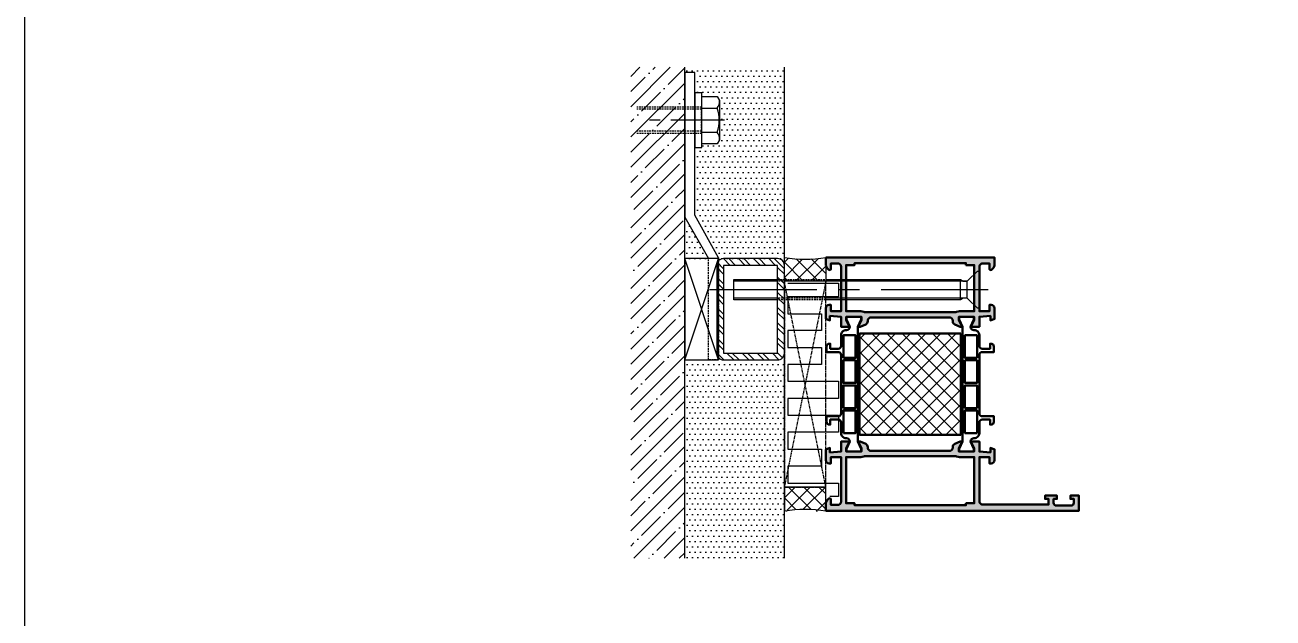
# Model space of a CAD drawing. Header units: millimetres. Extents: x -1598 to 10110, y -2803 to 662.
# Drawn here: x 1402.4 to 1772.3, y 4.5 to 180.3 of the extents above; entities that cross this region are included whole.
import ezdxf

# ---------------------------------------------------------------- set-up
doc = ezdxf.new("R2010")
doc.units = ezdxf.units.MM
doc.linetypes.add('CENTER', pattern=[50.8, 31.75, -6.35, 6.35, -6.35])
doc.linetypes.add('VERDECKT', pattern=[0.75, 0.5, -0.25])
for name, color, linetype, lineweight in [('AM_S', 80, 'Continuous', 50), ('AM_SP', 3, 'Continuous', 50), ('Docu-AM_8', 1, 'Continuous', 25)]:
    doc.layers.add(name, color=color, linetype=linetype, lineweight=lineweight)
doc.layers.add('BOUND_EXT', color=30, linetype='Continuous', plot=False)
for name, color, linetype in [('CENT_25', 3, 'CENTER'), ('CONST25', 3, 'Continuous'), ('CONST35', 3, 'Continuous'), ('HIDE_25', 3, 'VERDECKT')]:
    doc.layers.add(name, color=color, linetype=linetype)

# ---------------------------------------------------------------- blocks, each defined once
blk = doc.blocks.new('B-4090113_docu_wos')
at = {"layer": 'Docu-AM_8'}
h = blk.add_hatch(dxfattribs=at)
h.set_pattern_fill('ANSI37', color=256, style=0)
h.paths.add_polyline_path([(30, 30), (0, 30), (0, 0), (30, 0)])
at = {"layer": 'AM_S'}
blk.add_lwpolyline([(30, 30), (0, 30), (0, 0), (30, 0), (30, 30)], close=True, dxfattribs=at)
blk = doc.blocks.new('B-1910148_docu_wos')
at = {"layer": 'Docu-AM_8'}
h = blk.add_hatch(color=256, dxfattribs=at)
edge = h.paths.add_edge_path()
edge.add_line((20.5, 39.8), (20.5, 40.5))
edge.add_line((20.5, 40.5), (18.3, 39.5))
edge.add_line((18.3, 39.5), (17.5, 39.5))
edge.add_line((17.5, 39.5), (17.5, 43.9))
edge.add_line((17.5, 43.9), (18.3, 43.9))
edge.add_line((18.3, 43.9), (20.5, 42.9))
edge.add_line((20.5, 42.9), (20.5, 45.5))
edge.add_line((20.5, 45.5), (17.5, 45.5))
edge.add_line((17.5, 45.5), (17.28, 48.8))
edge.add_line((17.28, 48.8), (18.59, 48.8))
edge.add_line((18.59, 48.8), (18.15, 50))
edge.add_line((18.15, 50), (15, 50))
edge.add_arc((15, 49), 1, 90, 180)
edge.add_line((14, 49), (14, 48.5))
edge.add_line((14, 48.5), (15.9, 48.5))
edge.add_line((15.9, 48.5), (15.9, 45.5))
edge.add_line((15.9, 45.5), (2.8, 45.5))
edge.add_arc((2.8, 46.5), 1, 180, 270, ccw=False)
edge.add_line((1.8, 46.5), (1.8, 66))
edge.add_line((1.8, 66), (3.5, 66))
edge.add_line((3.5, 66), (3.5, 65))
edge.add_line((3.5, 65), (4.5, 65))
edge.add_line((4.5, 65), (4.5, 68.5))
edge.add_line((4.5, 68.5), (3.5, 68.5))
edge.add_line((3.5, 68.5), (3.5, 67.5))
edge.add_line((3.5, 67.5), (2.3, 67.5))
edge.add_arc((2.3, 68.3), 0.8, 180, 270, ccw=False)
edge.add_line((1.5, 68.3), (1.5, 72.7))
edge.add_arc((2.3, 72.7), 0.8, 90, 180, ccw=False)
edge.add_line((2.3, 73.5), (3.5, 73.5))
edge.add_line((3.5, 73.5), (3.5, 72.5))
edge.add_line((3.5, 72.5), (4.5, 72.5))
edge.add_line((4.5, 72.5), (4.5, 75))
edge.add_line((4.5, 75), (0, 75))
edge.add_line((0, 75), (0, 0))
edge.add_line((0, 0), (1.9, 0))
edge.add_arc((1.9, 2), 2, 270, 315)
edge.add_line((3.31, 0.59), (3.71, 0.99))
edge.add_line((3.71, 0.99), (3.5, 1.5))
edge.add_line((3.5, 1.5), (1.7, 1.5))
edge.add_line((1.7, 1.5), (1.7, 3.5))
edge.add_arc((2.7, 3.5), 1, 90, 180, ccw=False)
edge.add_line((2.7, 4.5), (15.9, 4.5))
edge.add_line((15.9, 4.5), (15.9, 1.5))
edge.add_line((15.9, 1.5), (14, 1.5))
edge.add_line((14, 1.5), (14, 1))
edge.add_arc((15, 1), 1, 180, 270)
edge.add_line((15, 0), (18.15, 0))
edge.add_line((18.15, 0), (18.59, 1.2))
edge.add_line((18.59, 1.2), (17.28, 1.2))
edge.add_line((17.28, 1.2), (17.5, 4.5))
edge.add_line((17.5, 4.5), (20.5, 4.5))
edge.add_line((20.5, 4.5), (20.5, 7.1))
edge.add_line((20.5, 7.1), (18.3, 6.1))
edge.add_line((18.3, 6.1), (17.5, 6.1))
edge.add_line((17.5, 6.1), (17.5, 10.5))
edge.add_line((17.5, 10.5), (18.3, 10.5))
edge.add_line((18.3, 10.5), (20.5, 9.5))
edge.add_line((20.5, 9.5), (20.5, 10.2))
edge.add_line((20.5, 10.2), (19.77, 11.81))
edge.add_arc((18.86, 11.4), 1, 24.444, 90)
edge.add_line((18.86, 12.4), (18.7, 12.4))
edge.add_arc((18.7, 13.4), 1, 180, 270, ccw=False)
edge.add_line((17.7, 13.4), (17.7, 36.6))
edge.add_arc((18.7, 36.6), 1, 90, 180, ccw=False)
edge.add_line((18.7, 37.6), (18.86, 37.6))
edge.add_arc((18.86, 38.6), 1, 270, 335.556)
edge.add_line((19.77, 38.19), (20.5, 39.8))
edge = h.paths.add_edge_path(flags=16)
edge.add_line((2.2, 41.5), (1.6, 41.5))
edge.add_line((1.6, 41.5), (1.6, 8.5))
edge.add_line((1.6, 8.5), (2.2, 8.5))
edge.add_line((2.2, 8.5), (2.2, 6))
edge.add_line((2.2, 6), (15.9, 6))
edge.add_line((15.9, 6), (15.9, 10.35))
edge.add_arc((17.95, 10.35), 2.05, 154.3744, 180, ccw=False)
edge.add_arc((15.2, 11.67), 1, 334.3744, 360)
edge.add_line((16.2, 11.67), (16.2, 38.33))
edge.add_arc((15.2, 38.33), 1, 0, 25.6256)
edge.add_arc((17.95, 39.65), 2.05, 180, 205.6256, ccw=False)
edge.add_line((15.9, 39.65), (15.9, 44))
edge.add_line((15.9, 44), (2.2, 44))
edge.add_line((2.2, 44), (2.2, 41.5))
h = blk.add_hatch(color=256, dxfattribs=at)
edge = h.paths.add_edge_path()
edge.add_line((54.5, 39.8), (54.5, 40.5))
edge.add_line((54.5, 40.5), (56.7, 39.5))
edge.add_line((56.7, 39.5), (57.5, 39.5))
edge.add_line((57.5, 39.5), (57.5, 43.9))
edge.add_line((57.5, 43.9), (56.7, 43.9))
edge.add_line((56.7, 43.9), (54.5, 42.9))
edge.add_line((54.5, 42.9), (54.5, 45.5))
edge.add_line((54.5, 45.5), (57.5, 45.5))
edge.add_line((57.5, 45.5), (57.72, 48.8))
edge.add_line((57.72, 48.8), (56.41, 48.8))
edge.add_line((56.41, 48.8), (56.85, 50))
edge.add_line((56.85, 50), (60, 50))
edge.add_arc((60, 49), 1, 0, 90, ccw=False)
edge.add_line((61, 49), (61, 48.5))
edge.add_line((61, 48.5), (59.1, 48.5))
edge.add_line((59.1, 48.5), (59.1, 45.5))
edge.add_line((59.1, 45.5), (72.3, 45.5))
edge.add_arc((72.3, 46.5), 1, 270, 360)
edge.add_line((73.3, 46.5), (73.3, 48.5))
edge.add_line((73.3, 48.5), (71.5, 48.5))
edge.add_line((71.5, 48.5), (71.29, 49.01))
edge.add_line((71.29, 49.01), (71.69, 49.41))
edge.add_arc((73.1, 48), 2, 90, 135, ccw=False)
edge.add_line((73.1, 50), (75, 50))
edge.add_line((75, 50), (75, 0))
edge.add_line((75, 0), (73.1, 0))
edge.add_arc((73.1, 2), 2, 225, 270, ccw=False)
edge.add_line((71.69, 0.59), (71.29, 0.99))
edge.add_line((71.29, 0.99), (71.5, 1.5))
edge.add_line((71.5, 1.5), (73.3, 1.5))
edge.add_line((73.3, 1.5), (73.3, 3.5))
edge.add_arc((72.3, 3.5), 1, 0, 90)
edge.add_line((72.3, 4.5), (59.1, 4.5))
edge.add_line((59.1, 4.5), (59.1, 1.5))
edge.add_line((59.1, 1.5), (61, 1.5))
edge.add_line((61, 1.5), (61, 1))
edge.add_arc((60, 1), 1, -90, 0, ccw=False)
edge.add_line((60, 0), (56.85, 0))
edge.add_line((56.85, 0), (56.41, 1.2))
edge.add_line((56.41, 1.2), (57.72, 1.2))
edge.add_line((57.72, 1.2), (57.5, 4.5))
edge.add_line((57.5, 4.5), (54.5, 4.5))
edge.add_line((54.5, 4.5), (54.5, 7.1))
edge.add_line((54.5, 7.1), (56.7, 6.1))
edge.add_line((56.7, 6.1), (57.5, 6.1))
edge.add_line((57.5, 6.1), (57.5, 10.5))
edge.add_line((57.5, 10.5), (56.7, 10.5))
edge.add_line((56.7, 10.5), (54.5, 9.5))
edge.add_line((54.5, 9.5), (54.5, 10.2))
edge.add_line((54.5, 10.2), (55.23, 11.81))
edge.add_arc((56.14, 11.4), 1, 90, 155.556, ccw=False)
edge.add_line((56.14, 12.4), (56.3, 12.4))
edge.add_arc((56.3, 13.4), 1, 270, 360)
edge.add_line((57.3, 13.4), (57.3, 36.6))
edge.add_arc((56.3, 36.6), 1, 0, 90)
edge.add_line((56.3, 37.6), (56.14, 37.6))
edge.add_arc((56.14, 38.6), 1, 204.444, 270, ccw=False)
edge.add_line((55.23, 38.19), (54.5, 39.8))
edge = h.paths.add_edge_path(flags=16)
edge.add_line((72.8, 41.5), (73.4, 41.5))
edge.add_line((73.4, 41.5), (73.4, 8.5))
edge.add_line((73.4, 8.5), (72.8, 8.5))
edge.add_line((72.8, 8.5), (72.8, 6))
edge.add_line((72.8, 6), (59.1, 6))
edge.add_line((59.1, 6), (59.1, 10.35))
edge.add_arc((57.05, 10.35), 2.05, 0, 25.6256)
edge.add_arc((59.8, 11.67), 1, 180, 205.6256, ccw=False)
edge.add_line((58.8, 11.67), (58.8, 38.33))
edge.add_arc((59.8, 38.33), 1, 154.3744, 180, ccw=False)
edge.add_arc((57.05, 39.65), 2.05, 334.3744, 360)
edge.add_line((59.1, 39.65), (59.1, 44))
edge.add_line((59.1, 44), (72.8, 44))
edge.add_line((72.8, 44), (72.8, 41.5))
at = {"layer": 'AM_S'}
for points in [[(20.5, 39.8), (20.5, 40.5), (18.3, 39.5), (17.5, 39.5), (17.5, 43.9), (18.3, 43.9), (20.5, 42.9), (20.5, 45.5), (17.5, 45.5), (17.28, 48.8), (18.59, 48.8), (18.15, 50), (15, 50, 0.414214), (14, 49), (14, 48.5), (15.9, 48.5), (15.9, 45.5), (2.8, 45.5, -0.414214), (1.8, 46.5), (1.8, 66), (3.5, 66), (3.5, 65), (4.5, 65), (4.5, 68.5), (3.5, 68.5), (3.5, 67.5), (2.3, 67.5, -0.414214), (1.5, 68.3), (1.5, 72.7, -0.414214), (2.3, 73.5), (3.5, 73.5), (3.5, 72.5), (4.5, 72.5), (4.5, 75), (0, 75), (0, 0), (1.9, 0, 0.198912), (3.31, 0.59), (3.71, 0.99), (3.5, 1.5), (1.7, 1.5), (1.7, 3.5, -0.414214), (2.7, 4.5), (15.9, 4.5), (15.9, 1.5), (14, 1.5), (14, 1, 0.414214), (15, 0), (18.15, 0), (18.59, 1.2), (17.28, 1.2), (17.5, 4.5), (20.5, 4.5), (20.5, 7.1), (18.3, 6.1), (17.5, 6.1), (17.5, 10.5), (18.3, 10.5), (20.5, 9.5), (20.5, 10.2), (19.77, 11.81, 0.294108), (18.86, 12.4), (18.7, 12.4, -0.414214), (17.7, 13.4), (17.7, 36.6, -0.414214), (18.7, 37.6), (18.86, 37.6, 0.294108), (19.77, 38.19), (20.5, 39.8)], [(54.5, 39.8), (54.5, 40.5), (56.7, 39.5), (57.5, 39.5), (57.5, 43.9), (56.7, 43.9), (54.5, 42.9), (54.5, 45.5), (57.5, 45.5), (57.72, 48.8), (56.41, 48.8), (56.85, 50), (60, 50, -0.414214), (61, 49), (61, 48.5), (59.1, 48.5), (59.1, 45.5), (72.3, 45.5, 0.414214), (73.3, 46.5), (73.3, 48.5), (71.5, 48.5), (71.29, 49.01), (71.69, 49.41, -0.198912), (73.1, 50), (75, 50), (75, 0), (73.1, 0, -0.198912), (71.69, 0.59), (71.29, 0.99), (71.5, 1.5), (73.3, 1.5), (73.3, 3.5, 0.414214), (72.3, 4.5), (59.1, 4.5), (59.1, 1.5), (61, 1.5), (61, 1, -0.414214), (60, 0), (56.85, 0), (56.41, 1.2), (57.72, 1.2), (57.5, 4.5), (54.5, 4.5), (54.5, 7.1), (56.7, 6.1), (57.5, 6.1), (57.5, 10.5), (56.7, 10.5), (54.5, 9.5), (54.5, 10.2), (55.23, 11.81, -0.294108), (56.14, 12.4), (56.3, 12.4, 0.414214), (57.3, 13.4), (57.3, 36.6, 0.414214), (56.3, 37.6), (56.14, 37.6, -0.294108), (55.23, 38.19), (54.5, 39.8)], [(2.2, 41.5), (1.6, 41.5), (1.6, 8.5), (2.2, 8.5), (2.2, 6), (15.9, 6), (15.9, 10.35, -0.112281), (16.1, 11.24, 0.112281), (16.2, 11.67), (16.2, 38.33, 0.112281), (16.1, 38.76, -0.112281), (15.9, 39.65), (15.9, 44), (2.2, 44), (2.2, 41.5)], [(72.8, 41.5), (73.4, 41.5), (73.4, 8.5), (72.8, 8.5), (72.8, 6), (59.1, 6), (59.1, 10.35, 0.112281), (58.9, 11.24, -0.112281), (58.8, 11.67), (58.8, 38.33, -0.112281), (58.9, 38.76, 0.112281), (59.1, 39.65), (59.1, 44), (72.8, 44), (72.8, 41.5)]]:
    blk.add_lwpolyline(points, format="xyb", close=True, dxfattribs=at)
at = {"layer": 'AM_SP'}
for points in [[(54.5, 42.9), (54.5, 42.95), (56.5, 43.95), (57.5, 43.95), (57.5, 39.45), (56.5, 39.45), (54.5, 40.45), (54.5, 40.5), (20.5, 40.5), (20.5, 40.45), (18.5, 39.45), (17.5, 39.45), (17.5, 43.95), (18.5, 43.95), (20.5, 42.95), (20.5, 42.9, 0.414214), (21.5, 43.9), (21.5, 44, -0.414214), (23, 45.5), (26.2, 45.5, 0.414214), (27, 46.3), (27, 48.7), (25.5, 48.7), (25.5, 49, -0.414214), (26.3, 49.8), (28, 49.8), (28, 46.3, 0.414214), (28.8, 45.5), (46.2, 45.5, 0.414214), (47, 46.3), (47, 49.8), (48.7, 49.8, -0.414214), (49.5, 49), (49.5, 48.7), (48, 48.7), (48, 46.3, 0.414214), (48.8, 45.5), (52, 45.5, -0.414214), (53.5, 44), (53.5, 43.9, 0.414214), (54.5, 42.9)], [(54.5, 7.1), (54.5, 7.05), (56.5, 6.05), (57.5, 6.05), (57.5, 10.55), (56.5, 10.55), (54.5, 9.55), (54.5, 9.5), (20.5, 9.5), (20.5, 9.55), (18.5, 10.55), (17.5, 10.55), (17.5, 6.05), (18.5, 6.05), (20.5, 7.05), (20.5, 7.1, -0.414214), (21.5, 6.1), (21.5, 6, 0.414214), (23, 4.5), (26.2, 4.5, -0.414214), (27, 3.7), (27, 1.3), (25.5, 1.3), (25.5, 1, 0.414214), (26.3, 0.2), (28, 0.2), (28, 3.7, -0.414214), (28.8, 4.5), (46.2, 4.5, -0.414214), (47, 3.7), (47, 0.2), (48.7, 0.2, 0.414214), (49.5, 1), (49.5, 1.3), (48, 1.3), (48, 3.7, -0.414214), (48.8, 4.5), (52, 4.5, 0.414214), (53.5, 6), (53.5, 6.1, -0.414214), (54.5, 7.1)]]:
    blk.add_lwpolyline(points, format="xyb", close=True, dxfattribs=at)
for points in [[(23, 44.8), (29.7, 44.8), (29.7, 41.2), (23, 41.2), (23, 44.8)], [(30.4, 44.8), (37.15, 44.8), (37.15, 41.2), (30.4, 41.2), (30.4, 44.8)], [(44.6, 41.2), (37.85, 41.2), (37.85, 44.8), (44.6, 44.8), (44.6, 41.2)], [(45.3, 44.8), (52, 44.8), (52, 41.2), (45.3, 41.2), (45.3, 44.8)], [(23, 5.2), (29.7, 5.2), (29.7, 8.8), (23, 8.8), (23, 5.2)], [(30.4, 5.2), (37.15, 5.2), (37.15, 8.8), (30.4, 8.8), (30.4, 5.2)], [(44.6, 8.8), (37.85, 8.8), (37.85, 5.2), (44.6, 5.2), (44.6, 8.8)], [(45.3, 5.2), (52, 5.2), (52, 8.8), (45.3, 8.8), (45.3, 5.2)]]:
    blk.add_lwpolyline(points, close=True, dxfattribs=at)

msp = doc.modelspace()

# ---------------------------------------------------------------- hatches: boundary and pattern name
at = {"layer": 'CONST25'}
h = msp.add_hatch(dxfattribs=at)
h.set_pattern_fill('ANSI35', color=256, style=0)
h.set_pattern_definition([(45, (1539.084, -353.763), (-4.49013, 4.49013), []), (45, (1543.5744, -353.763), (-4.49013, 4.49013), [7.9375, -1.5875, 0, -1.5875])])
h.paths.add_polyline_path([(1581.944299, 167.736769), (1581.944299, 22.236769), (1597.934743, 22.236769), (1597.934743, 167.736769)])
h = msp.add_hatch(dxfattribs=at)
h.set_pattern_fill('DOTS', color=256, style=0)
h.set_pattern_definition([(0, (1549.335, -357.1953), (0.79375, 1.5875), [0, -1.5875])])
h.paths.add_polyline_path([(1627.434743, 145.431013), (1627.434743, 167.736769), (1597.934743, 167.736769), (1597.934743, 166.178394), (1600.934743, 166.178394), (1600.934743, 160.203394), (1603.014743, 160.203394), (1603.014743, 159.098394), (1607.536953, 159.098394), (1608.234969, 157.889394, -0.0232441891), (1608.234969, 157.571178), (1608.234969, 146.585611, -0.0232441891), (1608.234969, 146.267394), (1607.536953, 145.058394), (1603.014743, 145.058394), (1603.014743, 143.953394), (1600.934743, 143.953394), (1600.934743, 123.88393), (1607.934743, 111.314743), (1607.934743, 110.35467, -0.215250437), (1609.434743, 111.031794), (1619.294118, 111.031794)])
h.paths.add_polyline_path([(1627.434743, 145.431013), (1619.294118, 111.031794), (1625.434743, 111.031794, -0.4142135624), (1627.434743, 109.031794)])
h.paths.add_polyline_path([(1597.934743, 123.30275), (1597.934743, 111.031794), (1604.934743, 111.031794)])
h = msp.add_hatch(dxfattribs=at)
h.set_pattern_fill('STEEL', color=256, angle=90, style=0)
h.set_pattern_definition([(135, (1549.335, -357.1953), (-2.245064, -2.245064), []), (135, (1547.7475, -357.1953), (-2.245064, -2.245064), [])])
h.paths.add_polyline_path([(1625.434743, 83.031794), (1625.434743, 109.031794), (1609.434743, 109.031794), (1609.434743, 83.031794)], flags=16)
edge = h.paths.add_edge_path()
edge.add_arc((1625.434743, 83.031794), 2, 270, 360)
edge.add_line((1627.434743, 83.031794), (1627.434743, 109.031794))
edge.add_arc((1625.434743, 109.031794), 2, 0, 90)
edge.add_line((1625.434743, 111.031794), (1609.434743, 111.031794))
edge.add_arc((1609.434743, 109.031794), 2, 90, 180)
edge.add_line((1607.434743, 109.031794), (1607.434743, 83.031794))
edge.add_arc((1609.434743, 83.031794), 2, 180, 270)
edge.add_line((1609.434743, 81.031794), (1625.434743, 81.031794))
h = msp.add_hatch(dxfattribs=at)
h.set_pattern_fill('ANSI37', color=256, style=0)
h.set_pattern_definition([(45, (1553.335, -386.1953), (-2.245064, 2.245064), []), (135, (1553.335, -386.1953), (-2.245064, -2.245064), [])])
edge = h.paths.add_edge_path()
edge.add_line((1627.434743, 104.331794), (1627.434743, 111.331794))
edge.add_arc((1633.584966, 154.618344), 43.721284, 261.91344784, 278.08655216)
edge.add_line((1639.735189, 111.331794), (1639.735189, 104.331794))
edge.add_line((1639.735189, 104.331794), (1627.434743, 104.331794))
h = msp.add_hatch(dxfattribs=at)
h.set_pattern_fill('DOTS', color=256, style=0)
h.set_pattern_definition([(0, (1539.0843, -353.7632), (0.79375, 1.5875), [0, -1.5875])])
h.paths.add_polyline_path([(1627.434743, 22.236769), (1627.434743, 81.031794), (1597.934743, 81.031794), (1597.934743, 22.236769)])
h = msp.add_hatch(dxfattribs=at)
h.set_pattern_fill('ANSI37', color=256, style=0)
h.set_pattern_definition([(45, (1553.335, -384.1953), (-2.245064, 2.245064), []), (135, (1553.335, -384.1953), (-2.245064, -2.245064), [])])
edge = h.paths.add_edge_path()
edge.add_line((1627.434743, 43.331794), (1627.434743, 36.331794))
edge.add_arc((1633.584521, -6.949452), 43.71597, 81.91304754, 98.08695246, ccw=False)
edge.add_line((1639.734299, 36.331794), (1639.734299, 43.331794))
edge.add_line((1639.734299, 43.331794), (1627.434743, 43.331794))

# ---------------------------------------------------------------- linework, layer by layer
at = {"layer": 'BOUND_EXT'}
msp.add_lwpolyline([(1402.374932, 525.856903), (4109.571931, 525.856903), (4109.571931, -1757.145509), (1402.374932, -1757.145509)], close=True, dxfattribs=at)
at = {"layer": 'CENT_25'}
msp.add_line((1687.834299, 101.831794), (1603.834299, 101.831794), dxfattribs=at)
at = {"layer": 'CENT_25', "ltscale": 0.5}
msp.add_lwpolyline([(1609.663836, 152.078394), (1585.335001, 152.078394)], dxfattribs=at)
at = {"layer": 'CONST25'}
for p, q in [((1625.434743, 104.331794), (1612.434297, 104.331794)), ((1681.634299, 104.331794), (1639.73478, 104.331564)), ((1625.434743, 99.331794), (1612.434297, 99.331794)), ((1681.634299, 99.331794), (1639.734709, 99.331855))]:
    msp.add_line(p, q, dxfattribs=at)
msp.add_lwpolyline([(1639.734787, 104.831732), (1679.634299, 104.831794), (1680.434299, 104.331794), (1681.385771, 104.331794, 0.1989123674), (1681.810035, 104.50753), (1684.634299, 107.331794), (1685.234299, 107.331794), (1685.234299, 96.331794), (1684.634299, 96.331794), (1681.810035, 99.156058, 0.1989123674), (1681.385771, 99.331794), (1680.434299, 99.331794), (1679.634299, 98.831794), (1639.734702, 98.831732)], format="xyb", dxfattribs=at)
for points in [[(1679.634299, 98.831794), (1679.634299, 104.831794)], [(1681.634299, 99.277902), (1681.634299, 104.385686)]]:
    msp.add_lwpolyline(points, dxfattribs=at)
at = {"layer": 'CONST35'}
for points in [[(1597.934743, 22.236769), (1597.934743, 167.736769)], [(1627.434743, 22.236769), (1627.434743, 167.736769)], [(1607.934743, 111.314743), (1600.934743, 123.88393), (1600.934743, 166.178394), (1597.934743, 166.178394), (1597.934743, 123.30275), (1604.934743, 111.031794)], [(1603.014743, 155.653394), (1607.536953, 155.653394)], [(1603.014743, 148.503394), (1607.536953, 148.503394)], [(1597.934743, 81.031794), (1607.934743, 111.031794)], [(1607.934743, 81.031794), (1597.934743, 111.031794)], [(1625.434743, 98.831794), (1612.434297, 98.831794), (1612.434297, 104.831794), (1625.434743, 104.831794)], [(1628.435189, 103.80103), (1628.435189, 103.80103), (1643.535189, 103.80103), (1643.535189, 99.70103), (1628.435189, 99.70103), (1628.435189, 94.70103), (1638.435189, 94.70103), (1638.435189, 89.70103), (1628.435189, 89.70103), (1628.435189, 84.70103), (1638.435189, 84.70103), (1638.435189, 79.70103), (1628.435189, 79.70103), (1628.435189, 74.70103), (1643.535189, 74.70103), (1643.535189, 69.60103), (1628.435189, 69.60103), (1628.435189, 64.60103), (1643.535189, 64.60103), (1643.535189, 59.60103), (1628.435189, 59.60103), (1628.435189, 54.60103), (1638.435189, 54.60103), (1638.435189, 49.50103), (1628.435189, 49.50103), (1628.435189, 44.50103), (1643.535189, 44.50103), (1643.535189, 40.50103), (1640.90619, 40.50103), (1640.90619, 40.50103)]]:
    msp.add_lwpolyline(points, dxfattribs=at)
for points in [[(1600.934743, 143.953394), (1603.014743, 143.953394), (1603.014743, 160.203394), (1600.934743, 160.203394)], [(1603.014743, 159.098394), (1607.536953, 159.098394), (1608.234969, 157.889394), (1608.234969, 146.267394), (1607.536953, 145.058394), (1603.014743, 145.058394)], [(1607.934743, 81.031794), (1607.934743, 111.031794), (1597.934743, 111.031794), (1597.934743, 81.031794)], [(1625.434743, 83.031794), (1625.434743, 109.031794), (1609.434743, 109.031794), (1609.434743, 83.031794)]]:
    msp.add_lwpolyline(points, close=True, dxfattribs=at)
for points in [[(1625.434743, 81.031794, 0.4142135624), (1627.434743, 83.031794), (1627.434743, 109.031794, 0.4142135624), (1625.434743, 111.031794), (1609.434743, 111.031794, 0.4142135624), (1607.434743, 109.031794), (1607.434743, 83.031794, 0.4142135624), (1609.434743, 81.031794)], [(1627.434743, 104.331794), (1627.434743, 111.331794, 0.0706858555), (1639.735189, 111.331794), (1639.735189, 104.331794)], [(1627.434743, 43.331794), (1627.434743, 36.331794, -0.0706893662), (1639.734299, 36.331794), (1639.734299, 43.331794)]]:
    msp.add_lwpolyline(points, format="xyb", close=True, dxfattribs=at)
for centre, radius, start, end in [((1604.814281, 157.730286), 3.424386, 322.66310832, 2.66310832), ((1597.714721, 152.078394), 10.452601, 340, 20), ((1604.814281, 146.426502), 3.424386, 357.33689168, 37.33689168)]:
    msp.add_arc(centre, radius, start, end, dxfattribs=at)
at = {"layer": 'HIDE_25'}
for p, q in [((1639.73478, 104.331564), (1625.434743, 104.331564)), ((1639.734709, 99.331855), (1625.434743, 99.331794))]:
    msp.add_line(p, q, dxfattribs=at)
for points in [[(1583.734743, 148.178394), (1602.884743, 148.178394), (1602.884743, 155.978394)], [(1602.884743, 155.978394), (1583.734743, 155.978394)], [(1602.884743, 155.328394), (1583.734743, 155.328394)], [(1602.884743, 148.828394), (1583.734743, 148.828394)], [(1607.934743, 111.314743), (1607.934743, 81.031794), (1604.934743, 81.031794), (1604.934743, 111.031794)], [(1625.434743, 104.831794), (1639.734787, 104.831564)], [(1639.734702, 98.831564), (1625.434743, 98.831564)]]:
    msp.add_lwpolyline(points, dxfattribs=at)
at = {"layer": 'HIDE_25', "ltscale": 0.5}
msp.add_lwpolyline([(1639.735189, 104.331794), (1627.435189, 104.331794), (1627.435189, 43.331794), (1639.734299, 43.331794), (1639.735189, 104.331794), (1627.435189, 43.331794), (1639.734299, 43.331794), (1627.435189, 104.331794)], dxfattribs=at)

# ---------------------------------------------------------------- block references
at = {"xscale": -1, "rotation": 270}
for name, p in [('B-1910148_docu_wos', (1639.734299, 36.331794)), ('B-4090113_docu_wos', (1649.734299, 58.831794))]:
    msp.add_blockref(name, p, dxfattribs=at)

doc.saveas('drawing.dxf')
